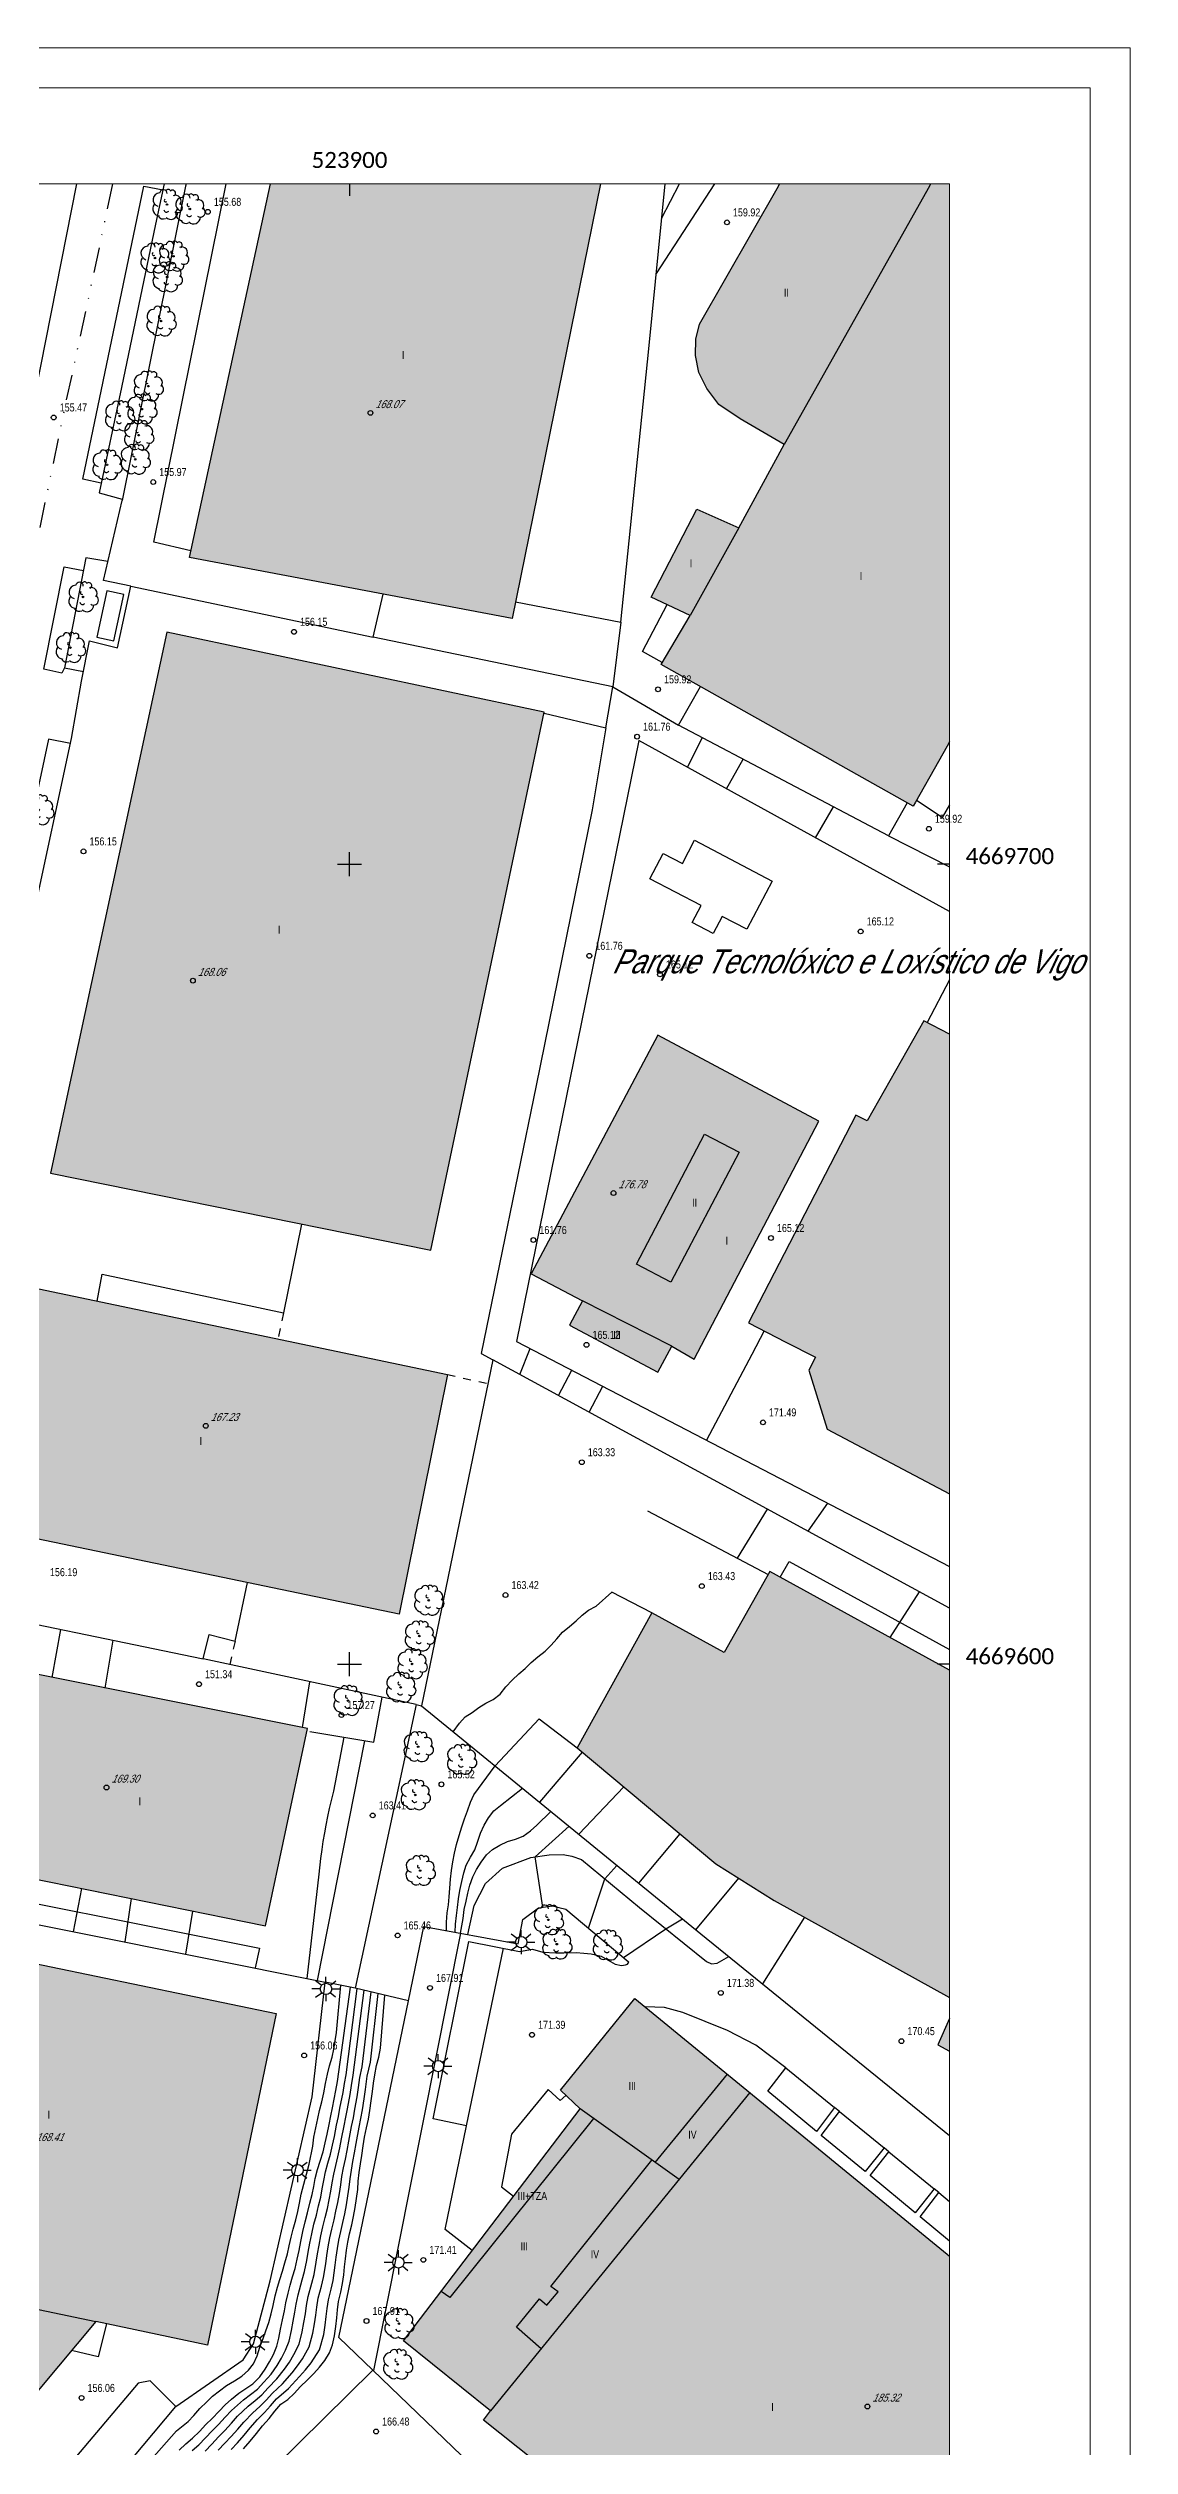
# Model space of a CAD drawing. Header units: metres. Extents: x 523239 to 523998, y 4669208 to 4669802.
# Drawn here: x 523862.3 to 523997.5, y 4669502.3 to 4669802 of the extents above; entities that cross this region are included whole.
import ezdxf
from ezdxf.enums import TextEntityAlignment as Align

# ---------------------------------------------------------------- set-up
doc = ezdxf.new("R2010")
doc.units = ezdxf.units.M
doc.header["$MEASUREMENT"] = 0
doc.linetypes.add('DISCONT', pattern=[2, 1, -1])
doc.linetypes.add('MORSE_D', pattern=[31.75, 12.7, -6.35, 0, -6.35, 0, -6.35])
for name, color, linetype in [('031006 Cota terreno', 9, 'Continuous'), ('031007 Cota edificio', 7, 'Continuous'), ('032011 Curva cada 1 m', 40, 'Continuous'), ('032015 Curva cada 5 m', 34, 'Continuous'), ('033006 Texto cota terreno', 9, 'Continuous'), ('033007 Texto cota edificio', 9, 'Continuous'), ('052004 Porche Tejavana', 7, 'Continuous'), ('052006 Division alturas', 9, 'Continuous'), ('052016 Cobertizo', 7, 'Continuous'), ('052019 Cubierta edificio auxiliar', 9, 'DISCONT'), ('052020 Edificacion alero', 2, 'Continuous'), ('052027 Edificacion por pie_alero', 2, 'Continuous'), ('052028 Edificacion pie nuevo', 2, 'Continuous'), ('053006 Texto altura edificio', 7, 'Continuous'), ('053009 Texto altura edificio predominante', 7, 'Continuous'), ('063004 Texto poligono industrial', 7, 'Continuous'), ('072004 Bordillo Acera', 1, 'Continuous'), ('072027 Pavimento', 9, 'Continuous'), ('082001 Valla Alambrada', 7, 'ALAMBRADA'), ('082002 Muro Tapia', 6, 'Continuous'), ('082003 Puerta', 7, 'Continuous'), ('092008 Monumento', 7, 'Continuous'), ('101001 Arbol', 3, 'Continuous'), ('102006 Seto', 3, 'SETO'), ('141002 Farola pie', 7, 'Continuous'), ('192009 Grandes aparcamientos', 9, 'Continuous'), ('202001 Eje Calle', 254, 'MORSE_D'), ('990001 Sombreados', 7, 'Continuous'), ('992007 Cuadricula', 7, 'Continuous'), ('993007 Textos cuadricula', 7, 'Continuous')]:
    doc.layers.add(name, color=color, linetype=linetype)
doc.layers.add('992006 Lineas cajetin', color=7, linetype='Continuous', lineweight=0)
doc.styles.add('Legend', font='calibri.ttf')
doc.styles.get("Standard").update_dxf_attribs({"font": 'arial.ttf'})
doc.linetypes.add('ALAMBRADA', pattern='A,3,[131,GEOGRAMA.SHX,S=0.5,R=0,X=0,Y=0],3', length=6)
doc.linetypes.add('SETO', pattern='A,0,-1.2,1,[135,GEOGRAMA.SHX,S=0.4,R=0,X=0.5,Y=-0.5],1', length=3.2)

# ---------------------------------------------------------------- blocks, each defined once
blk = doc.blocks.new('COTAP')
at = {"color": 0}
blk.add_circle((0, 0), 0.3, dxfattribs=at)
blk = doc.blocks.new('FAROLA')
at = {"color": 0}
for p, q in [((-0.71, 0), (-1.79, 0)), ((-1.26, 1.02), (-0.51, 0.49)), ((0, 0.71), (0, 1.51)), ((1.21, 0.98), (0.55, 0.45)), ((0.71, 0), (1.71, 0)), ((-1.3, -1.04), (-0.51, -0.48)), ((0, -0.71), (0, -1.51)), ((1.17, -1.04), (0.51, -0.49))]:
    blk.add_line(p, q, dxfattribs=at)
blk.add_circle((0, 0), 0.71, dxfattribs=at)
blk = doc.blocks.new('ARBOL')
at = {"color": 0}
blk.add_circle((0, 0), 0.0939, dxfattribs=at)
for centre, radius, start, end in [((-0.9, 0.61), 0.852, 92.28, 254.58), ((-0.45, 1.37), 0.48, 359.2878, 173.6078), ((-0.15, 0.51), 0.192, 119.14, 310.56), ((0.16, 1.55), 0.336, 23.1565, 160.4665), ((0.7, 1.41), 0.384, 301.578, 139.328), ((1.05, 0.46), 0.708, 319.8556, 114.7656), ((1.31, -0.4), 0.612, 235.5275, 62.0275), ((-0.89, -0.54), 0.888, 142.64, 266.54), ((-0.48, -1.08), 0.72, 213.78, 295.32), ((-0.06, -0.61), 0.336, 189.64, 323.88), ((0.48, -1), 0.852, 224.67, 0.24)]:
    blk.add_arc(centre, radius, start, end, dxfattribs=at)

msp = doc.modelspace()

# ---------------------------------------------------------------- hatches: boundary and pattern name
at = {"layer": '990001 Sombreados', "true_color": 0xafafaf}
for points in [[(523890.11, 4669785), (523931.35, 4669785), (523920.31, 4669730.71), (523880, 4669738.3)], [(523975, 4669785), (523975, 4669715.3), (523974.68, 4669714.73), (523973.61, 4669712.84), (523970.73, 4669707.74), (523970.44, 4669707.23), (523938.96, 4669724.95), (523942.56, 4669731.08), (523937.71, 4669733.37), (523943.39, 4669744.34), (523948.66, 4669742.01), (523954.33, 4669752.46), (523948.81, 4669755.65), (523946.16, 4669757.46), (523944.67, 4669759.45), (523943.66, 4669761.46), (523943.23, 4669763.55), (523943.28, 4669765.6), (523943.73, 4669767.5), (523953.6, 4669784.74), (523953.75, 4669785)], [(523910.17, 4669651.75), (523924.33, 4669718.97), (523877.15, 4669729), (523862.64, 4669661.37)], [(523975, 4669621.28), (523975, 4669678.73), (523971.79, 4669680.43), (523964.7, 4669667.92), (523963.26, 4669668.63), (523949.85, 4669642.67), (523954.54, 4669640.26), (523958.23, 4669638.36), (523957.41, 4669636.76), (523959.7, 4669629.39)], [(523943.07, 4669638.13), (523958.65, 4669667.86), (523938.53, 4669678.64), (523922.71, 4669648.81), (523929.11, 4669645.42), (523927.49, 4669642.36), (523938.54, 4669636.5), (523940.27, 4669639.75)], [(523858.57, 4669647.45), (523912.24, 4669636.21), (523906.2, 4669606.27), (523852.46, 4669617.43)], [(523894.74, 4669591.97), (523852.96, 4669600.33), (523847.68, 4669575.82), (523889.51, 4669567.29)], [(523890.83, 4669556.35), (523882.25, 4669514.92), (523868.28, 4669517.86), (523849.57, 4669495.52), (523844, 4669499.85), (523840.22, 4669503.53), (523837.04, 4669507.75), (523835.02, 4669511.84), (523832.8, 4669517.33), (523831.77, 4669521.55), (523831.46, 4669525.58), (523840.17, 4669566.87)], [(523975, 4669458.52), (523974.68, 4669458.78), (523969.83, 4669462.72), (523965.99, 4669457.92), (523938.64, 4669484.67), (523940.22, 4669486.82), (523916.73, 4669505.52), (523917.6, 4669506.69), (523906.75, 4669515.46), (523928.82, 4669544.44), (523926.35, 4669546.76), (523935.67, 4669558.23), (523974.68, 4669526.27), (523975, 4669526.01)]]:
    msp.add_hatch(color=253, dxfattribs=at).paths.add_polyline_path(points, flags=0)
h = msp.add_hatch(color=253, dxfattribs=at)
h.paths.add_polyline_path([(523975, 4669551.63), (523975, 4669555.73), (523973.52, 4669552.44)], flags=0)
h.paths.add_polyline_path([(523975, 4669599.26), (523952.55, 4669611.59), (523946.83, 4669601.48), (523937.77, 4669606.42), (523928.47, 4669589.54), (523945.8, 4669575.06), (523953.07, 4669570.49), (523975, 4669558.37)], flags=0)

# ---------------------------------------------------------------- linework, layer by layer
at = {"layer": '032011 Curva cada 1 m'}
for points, elevation in [([(523942.24, 4669712.08), (523944.07, 4669715.8)], 162), ([(523947.1, 4669709.41), (523949.19, 4669713.11)], 163), ([(523958.25, 4669703.28), (523960.5, 4669707.16)], 164), ([(523921.28, 4669636.23), (523922.57, 4669639.47)], 162), ([(523926.1, 4669633.6), (523927.77, 4669636.77)], 163), ([(523929.94, 4669631.52), (523931.65, 4669634.75)], 164), ([(523948.49, 4669613.25), (523952.24, 4669619.39)], 164), ([(523912.97, 4669591.56), (523913.74, 4669592.62), (523914.45, 4669593.41), (523915.34, 4669593.99), (523916.17, 4669594.59), (523917.04, 4669595.14), (523917.95, 4669595.6), (523918.83, 4669596.25), (523919.55, 4669597.16), (523920.34, 4669598.02), (523921.16, 4669598.79), (523921.97, 4669599.45), (523922.69, 4669600.2), (523923.54, 4669600.93), (523924.44, 4669601.63), (523925.21, 4669602.37), (523925.89, 4669603.16), (523926.63, 4669604.01), (523927.5, 4669604.72), (523928.33, 4669605.41), (523929.09, 4669606.14), (523929.88, 4669606.77), (523930.83, 4669607.28), (523932.78, 4669609.01)], 164), ([(523862.85, 4669598.35), (523863.93, 4669604.34)], 153), ([(523869.46, 4669597.03), (523870.46, 4669603)], 152), ([(523894.7, 4669560.74), (523896.21, 4669573.77), (523896.41, 4669575.72), (523896.58, 4669576.83), (523896.72, 4669577.85), (523896.92, 4669578.92), (523897.1, 4669579.91), (523897.27, 4669580.97), (523897.5, 4669581.99), (523897.77, 4669583.13), (523898.03, 4669584.13), (523899.33, 4669590.88)], 163), ([(523912.13, 4669566.71), (523912.12, 4669567.76), (523912.21, 4669568.93), (523912.35, 4669569.95), (523912.45, 4669570.95), (523912.54, 4669572.03), (523912.64, 4669573.13), (523912.73, 4669574.23), (523912.91, 4669575.31), (523913.14, 4669576.38), (523913.36, 4669577.47), (523913.69, 4669578.6), (523914.04, 4669579.7), (523914.39, 4669580.69), (523914.76, 4669581.69), (523915.14, 4669582.75), (523915.54, 4669583.67), (523918.19, 4669587.31)], 166), ([(523923.77, 4669582.75), (523929.11, 4669589.01)], 166), ([(523913.2, 4669566.51), (523913.26, 4669567.53), (523913.35, 4669568.62), (523913.49, 4669569.62), (523913.63, 4669570.69), (523913.79, 4669571.72), (523914.04, 4669572.84), (523914.27, 4669573.92), (523914.58, 4669574.89), (523915.14, 4669575.9), (523915.68, 4669576.79), (523916, 4669577.78), (523916.38, 4669578.88), (523916.83, 4669579.88), (523917.37, 4669580.79), (523918.04, 4669581.67), (523918.87, 4669582.35), (523921.6, 4669584.52)], 167), ([(523928.66, 4669578.76), (523934.3, 4669584.67)], 167), ([(523913.89, 4669566.38), (523914.19, 4669568.24), (523914.34, 4669569.36), (523914.58, 4669570.38), (523914.8, 4669571.41), (523915.05, 4669572.38), (523915.4, 4669573.42), (523915.85, 4669574.34), (523916.44, 4669575.28), (523917.1, 4669576.18), (523917.86, 4669576.84), (523918.79, 4669577.38), (523919.76, 4669577.84), (523920.76, 4669578.14), (523921.69, 4669578.51), (523922.61, 4669579.2), (523923.41, 4669579.87), (523925.17, 4669581.61)], 168), ([(523924.18, 4669569.63), (523923.2, 4669575.94), (523927.45, 4669579.75)], 169), ([(523936.14, 4669572.66), (523941.32, 4669578.8)], 168), ([(523943.27, 4669566.83), (523948.65, 4669573.27)], 169), ([(523871.94, 4669565.29), (523872.75, 4669570.71)], 161), ([(523879.55, 4669563.77), (523880.43, 4669569.14)], 162), ([(523934.23, 4669563.37), (523939.53, 4669566.94), (523941.63, 4669568.17)], 171), ([(523873.38, 4669498.52), (523878.39, 4669504.19), (523879.84, 4669505.36), (523880.53, 4669506.11), (523881.3, 4669507), (523882.15, 4669507.81), (523882.89, 4669508.53), (523883.76, 4669509.21), (523884.63, 4669509.88), (523885.61, 4669510.44), (523886.53, 4669511.01), (523887.38, 4669511.77), (523888.02, 4669512.57), (523888.44, 4669513.59), (523888.79, 4669514.66), (523889.2, 4669515.74), (523889.54, 4669516.71), (523889.9, 4669517.72), (523890.2, 4669518.82), (523890.46, 4669519.85), (523890.72, 4669521.05), (523891.01, 4669522.15), (523891.31, 4669523.11), (523891.63, 4669524.14), (523891.93, 4669525.18), (523892.25, 4669526.31), (523892.45, 4669527.32), (523892.7, 4669528.38), (523892.96, 4669529.4), (523893.27, 4669530.57), (523893.53, 4669531.61), (523893.75, 4669532.66), (523893.95, 4669533.76), (523894.95, 4669537.53), (523895.4, 4669539.78), (523895.56, 4669540.88), (523895.78, 4669542.06), (523896.03, 4669543.23), (523896.25, 4669544.23), (523896.54, 4669545.31), (523896.79, 4669546.45), (523896.99, 4669547.61), (523897.23, 4669548.79), (523897.5, 4669549.8), (523897.85, 4669550.9), (523898.03, 4669551.88), (523898.19, 4669552.94), (523898.39, 4669553.97), (523898.93, 4669559.89)], 159), ([(523880.35, 4669501.74), (523881.16, 4669502.46), (523882.02, 4669503.33), (523882.83, 4669504.2), (523883.61, 4669504.99), (523884.47, 4669505.9), (523885.23, 4669506.73), (523886.74, 4669508.07), (523887.62, 4669508.72), (523888.48, 4669509.4), (523889.31, 4669510.26), (523890.19, 4669511.29), (523890.96, 4669512.38), (523891.49, 4669513.27), (523891.98, 4669514.26), (523892.44, 4669515.41), (523892.74, 4669516.75), (523892.96, 4669517.91), (523893.18, 4669519.01), (523893.34, 4669520.01), (523893.59, 4669521.2), (523894.09, 4669523.05), (523894.39, 4669524.11), (523894.65, 4669525.47), (523894.85, 4669526.53), (523895.05, 4669527.64), (523895.29, 4669528.83), (523895.56, 4669530.02), (523895.86, 4669531.15), (523896.14, 4669532.33), (523896.4, 4669533.4), (523896.6, 4669534.45), (523896.78, 4669535.47), (523897.01, 4669536.58), (523897.31, 4669537.63), (523897.63, 4669538.76), (523897.88, 4669539.89), (523898.11, 4669540.99), (523898.38, 4669542.41), (523898.62, 4669543.49), (523898.8, 4669544.51), (523899.19, 4669546.46), (523899.37, 4669547.61), (523899.58, 4669548.7), (523900.97, 4669559.46)], 161), ([(523881.96, 4669501.66), (523882.81, 4669502.55), (523883.62, 4669503.43), (523884.4, 4669504.23), (523885.25, 4669505.15), (523886.01, 4669506.02), (523887.33, 4669507.26), (523888.2, 4669507.97), (523889.03, 4669508.71), (523889.83, 4669509.58), (523890.91, 4669510.69), (523891.89, 4669511.92), (523892.5, 4669512.79), (523893.05, 4669513.74), (523893.7, 4669515.04), (523894.09, 4669516.58), (523894.29, 4669517.75), (523894.49, 4669518.83), (523894.63, 4669519.84), (523894.85, 4669520.99), (523895.29, 4669522.67), (523895.57, 4669523.73), (523895.83, 4669525.28), (523896.01, 4669526.32), (523896.19, 4669527.42), (523896.42, 4669528.57), (523896.67, 4669529.71), (523896.96, 4669530.85), (523897.23, 4669531.99), (523897.47, 4669533.08), (523897.67, 4669534.15), (523897.84, 4669535.19), (523898.03, 4669536.28), (523898.29, 4669537.35), (523898.56, 4669538.46), (523898.79, 4669539.57), (523899.01, 4669540.69), (523899.32, 4669542.33), (523899.56, 4669543.4), (523899.74, 4669544.45), (523900.07, 4669546.21), (523900.25, 4669547.36), (523900.46, 4669548.66), (523901.83, 4669559.26)], 162), ([(523883.59, 4669501.76), (523884.42, 4669502.65), (523885.19, 4669503.47), (523886.04, 4669504.41), (523886.8, 4669505.3), (523887.93, 4669506.44), (523888.79, 4669507.22), (523889.57, 4669508.02), (523890.36, 4669508.89), (523891.64, 4669510.08), (523892.83, 4669511.46), (523893.5, 4669512.32), (523894.12, 4669513.21), (523894.97, 4669514.68), (523895.43, 4669516.41), (523895.63, 4669517.58), (523895.79, 4669518.66), (523895.91, 4669519.66), (523896.1, 4669520.78), (523896.5, 4669522.28), (523896.76, 4669523.35), (523897.02, 4669525.08), (523897.18, 4669526.12), (523897.34, 4669527.21), (523897.55, 4669528.3), (523897.79, 4669529.41), (523898.07, 4669530.55), (523898.31, 4669531.66), (523898.55, 4669532.75), (523898.73, 4669533.85), (523898.9, 4669534.92), (523899.05, 4669535.99), (523899.26, 4669537.06), (523899.5, 4669538.16), (523899.71, 4669539.25), (523899.91, 4669540.4), (523900.25, 4669542.24), (523900.49, 4669543.32), (523900.67, 4669544.38), (523900.96, 4669545.95), (523901.12, 4669547.1), (523901.29, 4669548.36), (523901.6, 4669549.68), (523902.7, 4669559.05)], 163), ([(523885.21, 4669501.88), (523885.98, 4669502.71), (523886.82, 4669503.66), (523887.58, 4669504.59), (523888.52, 4669505.63), (523889.37, 4669506.47), (523890.12, 4669507.33), (523890.88, 4669508.21), (523892.36, 4669509.48), (523893.76, 4669511), (523894.51, 4669511.84), (523895.19, 4669512.69), (523896.23, 4669514.31), (523896.78, 4669516.24), (523896.96, 4669517.42), (523897.1, 4669518.48), (523897.2, 4669519.49), (523897.36, 4669520.57), (523897.7, 4669521.9), (523897.94, 4669522.97), (523898.2, 4669524.89), (523898.34, 4669525.91), (523898.48, 4669526.99), (523898.68, 4669528.04), (523898.9, 4669529.1), (523899.17, 4669530.25), (523899.4, 4669531.32), (523899.62, 4669532.43), (523899.8, 4669533.55), (523899.96, 4669534.64), (523900.07, 4669535.69), (523900.24, 4669536.78), (523900.43, 4669537.86), (523900.62, 4669538.93), (523900.81, 4669540.1), (523901.19, 4669542.16), (523901.43, 4669543.23), (523901.61, 4669544.32), (523901.84, 4669545.7), (523902, 4669546.85), (523902.22, 4669548.53), (523902.63, 4669550.29), (523903.56, 4669558.85)], 164)]:
    msp.add_lwpolyline(points, dxfattribs=dict(at, elevation=elevation))
at = {"layer": '032015 Curva cada 5 m'}
for points, elevation in [([(523957.33, 4669616.62), (523959.76, 4669620.13)], 165), ([(523967.56, 4669603.35), (523971.23, 4669609.06)], 165), ([(523918.19, 4669587.3), (523923.69, 4669593.18)], 165), ([(523929.85, 4669567.02), (523931.92, 4669573.18), (523933.42, 4669574.87)], 170), ([(523865.5, 4669566.58), (523866.54, 4669571.97)], 160), ([(523951.64, 4669560.04), (523956.89, 4669568.38)], 170), ([(523878.72, 4669501.76), (523879.55, 4669502.58), (523880.36, 4669503.26), (523881.24, 4669504.12), (523882.03, 4669504.98), (523882.82, 4669505.75), (523883.69, 4669506.64), (523884.44, 4669507.44), (523885.23, 4669508.14), (523886.15, 4669508.89), (523887.03, 4669509.47), (523887.93, 4669510.09), (523888.78, 4669510.95), (523889.47, 4669511.89), (523890.02, 4669512.84), (523890.48, 4669513.74), (523890.91, 4669514.78), (523891.17, 4669515.78), (523891.39, 4669516.92), (523891.62, 4669518.08), (523891.87, 4669519.18), (523892.06, 4669520.18), (523892.33, 4669521.41), (523892.58, 4669522.42), (523892.88, 4669523.44), (523893.2, 4669524.49), (523893.47, 4669525.66), (523893.69, 4669526.74), (523893.91, 4669527.86), (523894.16, 4669529.1), (523894.45, 4669530.32), (523894.75, 4669531.45), (523895.05, 4669532.66), (523895.33, 4669533.72), (523895.54, 4669534.75), (523895.72, 4669535.74), (523895.99, 4669536.87), (523896.33, 4669537.91), (523896.69, 4669539.06), (523896.96, 4669540.21), (523897.21, 4669541.29), (523897.45, 4669542.5), (523897.68, 4669543.57), (523897.86, 4669544.58), (523898.08, 4669545.64), (523898.31, 4669546.71), (523898.5, 4669547.86), (523900.11, 4669559.66)], 160), ([(523886.77, 4669501.95), (523887.6, 4669502.92), (523888.37, 4669503.88), (523889.11, 4669504.81), (523889.96, 4669505.72), (523890.67, 4669506.64), (523891.41, 4669507.52), (523892.29, 4669508.1), (523893.08, 4669508.88), (523893.88, 4669509.75), (523894.7, 4669510.54), (523895.52, 4669511.37), (523896.26, 4669512.17), (523896.92, 4669512.98), (523897.5, 4669513.94), (523897.88, 4669514.94), (523898.13, 4669516.07), (523898.3, 4669517.25), (523898.41, 4669518.31), (523898.48, 4669519.32), (523898.62, 4669520.36), (523898.91, 4669521.51), (523899.13, 4669522.59), (523899.28, 4669523.68), (523899.38, 4669524.7), (523899.5, 4669525.7), (523899.62, 4669526.77), (523899.81, 4669527.77), (523900.01, 4669528.8), (523900.28, 4669529.95), (523900.49, 4669530.99), (523900.69, 4669532.11), (523900.86, 4669533.25), (523901.02, 4669534.37), (523901.09, 4669535.4), (523901.22, 4669536.5), (523901.37, 4669537.56), (523901.54, 4669538.61), (523901.71, 4669539.8), (523901.87, 4669540.89), (523902.12, 4669542.07), (523902.37, 4669543.15), (523902.55, 4669544.25), (523902.72, 4669545.45), (523902.87, 4669546.6), (523903, 4669547.63), (523903.15, 4669548.7), (523903.39, 4669549.87), (523903.66, 4669550.9), (523903.89, 4669552.04), (523904.42, 4669558.65)], 165)]:
    msp.add_lwpolyline(points, dxfattribs=dict(at, elevation=elevation))
at = {"layer": '052004 Porche Tejavana', "flags": 128}
for points in [[(523920.73, 4669732.77), (523933.9, 4669730.25), (523932.9, 4669722.17), (523902.95, 4669728.38), (523904.21, 4669733.74)], [(523939.09, 4669725.18), (523936.63, 4669726.58), (523939.7, 4669732.43)], [(523969.68, 4669707.66), (523967.37, 4669703.55), (523941.11, 4669717.36), (523943.86, 4669722.19)], [(523924.31, 4669718.87), (523932.05, 4669717.05)], [(523932.05, 4669717.05), (523930.34, 4669706.77), (523923.31, 4669672.33), (523916.45, 4669638.85), (523917.91, 4669638.06)], [(523975, 4669707.42), (523974.08, 4669705.83), (523970.84, 4669707.94)], [(523894, 4669655.02), (523891.73, 4669643.91)], [(523868.47, 4669645.38), (523869.07, 4669648.76), (523891.73, 4669643.91)], [(523917.91, 4669638.06), (523909.26, 4669596.01)], [(523908.31, 4669594.96), (523881.71, 4669600.68), (523882.45, 4669603.7), (523885.69, 4669602.88), (523887.27, 4669610.2)], [(523909.26, 4669596.01), (523909.01, 4669594.8)], [(523908.31, 4669594.96), (523909.01, 4669594.8)], [(523869.62, 4669517.58), (523868.58, 4669513.45), (523865.25, 4669514.24)], [(523821.36, 4669506.45), (523825.02, 4669495.12), (523827.2, 4669492.35), (523832.05, 4669488.63), (523841.05, 4669483.06), (523852.66, 4669476.71), (523878.29, 4669507.25), (523875.08, 4669510.44), (523873.58, 4669510.15), (523851.34, 4669483.88), (523838.23, 4669491.09), (523834.12, 4669493.83), (523831.93, 4669495.76), (523829.95, 4669497.54), (523829.09, 4669500.16), (523826.49, 4669508), (523821.36, 4669506.45)]]:
    msp.add_lwpolyline(points, dxfattribs=at)
at = {"layer": '052006 Division alturas', "flags": 128}
for points in [[(523972.63, 4669785), (523972.49, 4669784.74), (523954.33, 4669752.46)], [(523948.66, 4669742.01), (523942.56, 4669731.08)], [(523935.86, 4669650.02), (523944.38, 4669666.24), (523948.69, 4669663.98), (523940.16, 4669647.75), (523935.86, 4669650.02)], [(523940.27, 4669639.75), (523929.11, 4669645.42)], [(523938.21, 4669537.74), (523947.22, 4669548.77)], [(523950.04, 4669546.46), (523917.6, 4669506.69)], [(523930.51, 4669543.23), (523912.54, 4669520.85), (523911.44, 4669521.62)], [(523941.19, 4669535.61), (523928.82, 4669544.44)], [(523923.94, 4669514.46), (523920.87, 4669517.15), (523923.74, 4669520.69), (523924.68, 4669519.89), (523926.08, 4669521.58), (523925.15, 4669522.25), (523937.8, 4669538.03)], [(523831.46, 4669525.58), (523868.28, 4669517.86)]]:
    msp.add_lwpolyline(points, dxfattribs=at)
at = {"layer": '052016 Cobertizo', "flags": 128}
msp.add_lwpolyline([(523869.65, 4669734.17), (523868.4, 4669728.38), (523870.54, 4669727.92), (523871.78, 4669733.71), (523869.65, 4669734.17)], dxfattribs=at)
at = {"layer": '052019 Cubierta edificio auxiliar', "flags": 128}
for points in [[(523891.73, 4669643.91), (523891.06, 4669640.65)], [(523912.24, 4669636.21), (523917.3, 4669635.08)], [(523885.69, 4669602.88), (523885.06, 4669599.96)]]:
    msp.add_lwpolyline(points, dxfattribs=at)
at = {"layer": '052020 Edificacion alero', "flags": 128}
for points in [[(523975, 4669678.73), (523971.79, 4669680.43), (523964.7, 4669667.92), (523963.26, 4669668.63), (523949.85, 4669642.67), (523954.54, 4669640.26), (523958.23, 4669638.36), (523957.41, 4669636.76), (523959.7, 4669629.39), (523975, 4669621.28)], [(523943.07, 4669638.13), (523958.65, 4669667.86), (523938.53, 4669678.64), (523922.71, 4669648.81), (523929.11, 4669645.42), (523927.49, 4669642.36), (523938.54, 4669636.5), (523940.27, 4669639.75), (523943.07, 4669638.13)], [(523975, 4669599.26), (523952.55, 4669611.59), (523946.83, 4669601.48), (523937.77, 4669606.42), (523928.47, 4669589.54), (523945.8, 4669575.06), (523953.07, 4669570.49), (523975, 4669558.37)], [(523894.74, 4669591.97), (523852.96, 4669600.33), (523847.68, 4669575.82), (523889.51, 4669567.29), (523894.74, 4669591.97)], [(523975, 4669555.73), (523973.52, 4669552.44), (523975, 4669551.63)]]:
    msp.add_lwpolyline(points, dxfattribs=at)
at = {"layer": '052027 Edificacion por pie_alero', "flags": 128}
for points in [[(523975, 4669715.3), (523974.68, 4669714.73), (523973.61, 4669712.84), (523970.73, 4669707.74), (523970.44, 4669707.23), (523938.96, 4669724.95), (523942.56, 4669731.08), (523937.71, 4669733.37), (523943.39, 4669744.34), (523948.66, 4669742.01), (523954.33, 4669752.46), (523948.81, 4669755.65), (523946.16, 4669757.46), (523944.67, 4669759.45), (523943.66, 4669761.46), (523943.23, 4669763.55), (523943.28, 4669765.6), (523943.73, 4669767.5), (523953.6, 4669784.74), (523953.75, 4669785)], [(523910.17, 4669651.75), (523924.33, 4669718.97), (523877.15, 4669729), (523862.64, 4669661.37), (523910.17, 4669651.75)], [(523858.57, 4669647.45), (523912.24, 4669636.21), (523906.2, 4669606.27), (523852.46, 4669617.43), (523858.57, 4669647.45)], [(523890.83, 4669556.35), (523882.25, 4669514.92), (523868.28, 4669517.86), (523849.57, 4669495.52), (523844, 4669499.85), (523840.22, 4669503.53), (523837.04, 4669507.75), (523835.02, 4669511.84), (523832.8, 4669517.33), (523831.77, 4669521.55), (523831.46, 4669525.58), (523840.17, 4669566.87), (523890.83, 4669556.35)], [(523975, 4669458.52), (523974.68, 4669458.78), (523969.83, 4669462.72), (523965.99, 4669457.92), (523938.64, 4669484.67), (523940.22, 4669486.82), (523916.73, 4669505.52), (523917.6, 4669506.69), (523906.75, 4669515.46), (523928.82, 4669544.44), (523926.35, 4669546.76), (523935.67, 4669558.23), (523974.68, 4669526.27)], [(523974.68, 4669526.27), (523975, 4669526.01)]]:
    msp.add_lwpolyline(points, dxfattribs=at)
at = {"layer": '052028 Edificacion pie nuevo', "flags": 128}
msp.add_lwpolyline([(523931.35, 4669785), (523920.31, 4669730.71), (523880, 4669738.3), (523890.11, 4669785)], dxfattribs=at)
at = {"layer": '072004 Bordillo Acera', "flags": 128}
for points in [[(523876.85, 4669785), (523875.75, 4669779.96), (523871.5, 4669759.55), (523868.72, 4669746.4), (523871.6, 4669745.6)], [(523939.01, 4669780.68), (523941.26, 4669785)], [(523869.8, 4669737.8), (523867.06, 4669738.29), (523864.38, 4669724.55), (523866.76, 4669724.09)], [(523865.14, 4669715.07), (523862.38, 4669715.62), (523857.81, 4669694.11), (523860.52, 4669693.54)], [(523975, 4669527.9), (523971.3, 4669530.95), (523973.66, 4669533.97), (523973.06, 4669534.46), (523970.7, 4669531.45), (523965.06, 4669536.1), (523967.4, 4669539.08), (523966.8, 4669539.57), (523964.46, 4669536.59), (523958.96, 4669541.12), (523961.22, 4669544.12), (523960.62, 4669544.61), (523958.36, 4669541.61), (523952.26, 4669546.64), (523954.53, 4669549.58), (523950.76, 4669552.4), (523947.26, 4669554.21), (523941.65, 4669556.47), (523939.35, 4669557.09), (523936.96, 4669557.17)]]:
    msp.add_lwpolyline(points, dxfattribs=at)
at = {"layer": '072027 Pavimento', "flags": 128}
for points in [[(523914.8, 4669566.22), (523915.58, 4669569.84), (523916.99, 4669572.6), (523919.1, 4669574.52), (523922.64, 4669575.86), (523924.97, 4669576.2), (523926.7, 4669576.21), (523927.78, 4669576.02), (523929, 4669575.61), (523936.24, 4669569.59), (523944.6, 4669562.86), (523945.25, 4669562.57), (523945.93, 4669562.64), (523947.4, 4669563.48)], [(523915.33, 4669526.72), (523911.95, 4669529.36), (523914.63, 4669542.33), (523910.44, 4669543.17), (523914.93, 4669565.34), (523921.24, 4669564.11), (523922.87, 4669564.39), (523924.17, 4669564.03), (523925.77, 4669563.94), (523926.8, 4669563.93), (523928.34, 4669563.99), (523929.29, 4669563.9), (523930.2, 4669563.82), (523931.46, 4669563.52), (523933.21, 4669562.53), (523933.99, 4669562.37), (523934.51, 4669562.42), (523934.76, 4669562.52), (523934.89, 4669562.75), (523934.84, 4669562.86)], [(523927.03, 4669546.12), (523926.31, 4669545.46), (523924.83, 4669546.85), (523920.25, 4669541.28), (523919.01, 4669534.7), (523920.5, 4669533.52)]]:
    msp.add_lwpolyline(points, dxfattribs=at)
at = {"layer": '082001 Valla Alambrada', "flags": 128}
for points in [[(523879.57, 4669785), (523879.52, 4669784.74), (523871.57, 4669745.45)], [(523975, 4669607.01), (523917.91, 4669638.06)]]:
    msp.add_lwpolyline(points, dxfattribs=at)
at = {"layer": '082002 Muro Tapia', "flags": 128}
for points in [[(523933.9, 4669730.25), (523937.41, 4669764.39), (523939.43, 4669785)], [(523866.52, 4669722.86), (523867.5, 4669727.89), (523871.02, 4669727.03), (523872.66, 4669734.72)], [(523872.66, 4669734.72), (523869.25, 4669735.43)], [(523872.66, 4669734.72), (523902.95, 4669728.38)], [(523932.05, 4669717.05), (523932.9, 4669722.17), (523941.11, 4669717.36)], [(523860.48, 4669693.36), (523865.27, 4669715.7)], [(523975, 4669694.06), (523936.15, 4669715.43), (523920.88, 4669640.35), (523975, 4669612.21)], [(523967.37, 4669703.55), (523975, 4669699.64)], [(523975, 4669685.52), (523972.2, 4669680.22)], [(523951.82, 4669641.66), (523950.28, 4669638.73), (523944.62, 4669628.01)], [(523937.26, 4669619.18), (523952.34, 4669611.22)], [(523937.77, 4669606.42), (523932.78, 4669609.01)], [(523848.65, 4669607.49), (523881.71, 4669600.68)], [(523895, 4669597.82), (523894.08, 4669592.1)], [(523895.04, 4669591.6), (523895.03, 4669591.6), (523903.02, 4669590.26), (523904.1, 4669595.87)], [(523908.31, 4669594.96), (523900.69, 4669559.54)], [(523923.69, 4669593.18), (523928.47, 4669589.54)], [(523833.7, 4669566.06), (523835.02, 4669572.68), (523896.97, 4669560.28)], [(523907.36, 4669557.95), (523909.28, 4669567.24), (523921.09, 4669565.05), (523921.67, 4669568.12), (523923.63, 4669569.56), (523925.38, 4669569.79), (523926.17, 4669569.6), (523927.03, 4669569.38), (523934.84, 4669562.86)], [(523913.89, 4669566.38), (523902.98, 4669511.72)], [(523878.29, 4669507.25), (523886.69, 4669513.05), (523888.02, 4669515.08), (523890.1, 4669522.95), (523895.32, 4669545.93), (523896.97, 4669560.28)], [(523900.69, 4669559.54), (523896.97, 4669560.28)], [(523902.91, 4669511.79), (523898.66, 4669515.88), (523907.36, 4669557.95)], [(523907.36, 4669557.95), (523900.69, 4669559.54)], [(523857.33, 4669465.93), (523859.98, 4669469.42), (523902.91, 4669511.79)], [(523934.02, 4669481.81), (523902.91, 4669511.79)]]:
    msp.add_lwpolyline(points, dxfattribs=at)
at = {"layer": '082003 Puerta', "flags": 128}
for points in [[(523869.25, 4669735.43), (523871.57, 4669745.45)], [(523865.27, 4669715.7), (523866.52, 4669722.86)]]:
    msp.add_lwpolyline(points, dxfattribs=at)
at = {"layer": '092008 Monumento', "flags": 128}
msp.add_lwpolyline([(523952.81, 4669697.88), (523949.65, 4669691.85), (523946.56, 4669693.47), (523945.44, 4669691.34), (523942.83, 4669692.7), (523943.94, 4669694.82), (523937.54, 4669698.18), (523939.2, 4669701.34), (523941.61, 4669700.08), (523943.13, 4669702.99), (523952.81, 4669697.88)], dxfattribs=at)
at = {"layer": '102006 Seto', "flags": 128}
msp.add_lwpolyline([(523909.01, 4669594.8), (523943.9, 4669566.32), (523975, 4669541.1)], dxfattribs=at)
at = {"layer": '192009 Grandes aparcamientos', "flags": 128}
for points in [[(523865.86, 4669785), (523860.76, 4669759.05), (523856.01, 4669736.18), (523849.9, 4669707.1), (523844.9, 4669682.91), (523838.93, 4669654.32), (523834.45, 4669632.99), (523829.52, 4669633.9)], [(523868.98, 4669747.63), (523866.67, 4669748.13), (523874.3, 4669784.74), (523876.69, 4669784.27)], [(523880.18, 4669739.15), (523875.54, 4669740.22), (523884.59, 4669785)], [(523945.62, 4669785), (523938.33, 4669773.81)], [(523864.38, 4669724.55), (523864.03, 4669723.85), (523861.81, 4669724.37), (523864.33, 4669737.14), (523866.75, 4669736.7)], [(523953.84, 4669610.88), (523954.93, 4669612.84), (523975, 4669601.83)], [(523896.01, 4669560.48), (523901.91, 4669590.45)], [(523844.33, 4669570.82), (523844.91, 4669573.26), (523888.73, 4669564.51), (523888.19, 4669562.04)], [(523914.63, 4669542.33), (523919.26, 4669564.5)], [(523954.53, 4669549.58), (523960.62, 4669544.61)], [(523961.22, 4669544.12), (523966.8, 4669539.57)], [(523967.4, 4669539.08), (523973.06, 4669534.46)], [(523973.66, 4669533.97), (523975, 4669532.87)]]:
    msp.add_lwpolyline(points, dxfattribs=at)
at = {"layer": '202001 Eje Calle', "ltscale": 0.25, "flags": 128}
msp.add_lwpolyline([(523870.37, 4669785), (523867.56, 4669771.66), (523864.46, 4669757.35), (523854.01, 4669707.01), (523846.57, 4669671.61), (523838.21, 4669631.97), (523830.8, 4669596.49), (523822.05, 4669554.99)], dxfattribs=at)
at = {"layer": '992006 Lineas cajetin'}
for points in [[(523238.55, 4669802), (523997.55, 4669802), (523997.55, 4669208), (523238.55, 4669208)], [(523257.54, 4669797), (523992.55, 4669797), (523992.55, 4669275.32), (523257.54, 4669275.32)]]:
    msp.add_lwpolyline(points, close=True, dxfattribs=at)
for points in [[(523275, 4669785), (523975, 4669785)], [(523975, 4669785), (523975, 4669285)]]:
    msp.add_lwpolyline(points, dxfattribs=at)
at = {"layer": '992007 Cuadricula'}
for points in [[(523900, 4669785), (523900, 4669783.5)], [(523900, 4669698.5), (523900, 4669701.5)], [(523898.5, 4669700), (523901.5, 4669700)], [(523975, 4669700), (523973.5, 4669700)], [(523898.5, 4669600), (523901.5, 4669600)], [(523900, 4669598.5), (523900, 4669601.5)], [(523975, 4669600), (523973.5, 4669600)]]:
    msp.add_lwpolyline(points, dxfattribs=at)

# ---------------------------------------------------------------- block references
at = {"layer": '031006 Cota terreno'}
for p in [(523882.3, 4669781.52, 155.68), (523947.17, 4669780.2, 159.92), (523863.03, 4669755.82, 155.47), (523875.47, 4669747.75, 155.97), (523893.06, 4669729.03, 156.15), (523938.56, 4669721.84, 159.92), (523935.94, 4669715.93, 161.76), (523972.41, 4669704.42, 159.92), (523866.75, 4669701.59, 156.15), (523963.88, 4669691.59, 165.12), (523929.97, 4669688.54, 161.76), (523938.8, 4669686.21, 165.12), (523922.98, 4669653.02, 161.76), (523952.67, 4669653.27, 165.12), (523929.62, 4669639.92, 165.12), (523951.67, 4669630.23, 171.49), (523929.03, 4669625.25, 163.33), (523919.49, 4669608.65, 163.42), (523944.03, 4669609.77, 163.43), (523881.19, 4669597.51, 151.34), (523898.99, 4669593.65, 157.27), (523911.49, 4669584.99, 165.52), (523902.9, 4669581.11, 163.41), (523906.01, 4669566.11, 165.46), (523910.06, 4669559.55, 167.91), (523946.41, 4669558.93, 171.38), (523922.81, 4669553.69, 171.39), (523894.33, 4669551.11, 156.06), (523968.98, 4669552.9, 170.45), (523909.23, 4669525.56, 171.41), (523902.12, 4669517.92, 167.91), (523866.51, 4669508.31, 156.06), (523903.32, 4669504.11, 166.49)]:
    msp.add_blockref('COTAP', p, dxfattribs=at)
at = {"layer": '031007 Cota edificio'}
for p in [(523902.61, 4669756.39, 168.07), (523880.43, 4669685.43, 168.06), (523932.99, 4669658.89, 176.78), (523882.03, 4669629.8, 167.23), (523869.63, 4669584.6, 169.3), (523964.73, 4669507.24, 185.32)]:
    msp.add_blockref('COTAP', p, dxfattribs=at)
at = {"layer": '101001 Arbol'}
for p in [(523877.19, 4669782.43), (523880.04, 4669781.87), (523875.68, 4669775.75), (523878, 4669775.97), (523877.21, 4669773.38), (523876.45, 4669767.87), (523874.85, 4669759.73), (523871.28, 4669756.01), (523874.05, 4669756.86), (523873.65, 4669753.61), (523869.7, 4669749.9), (523873.22, 4669750.59), (523866.7, 4669733.39), (523865.11, 4669727.06), (523861.16, 4669706.77), (523909.9, 4669607.99), (523908.73, 4669603.53), (523907.82, 4669600.04), (523906.39, 4669597.11), (523899.82, 4669595.46), (523908.58, 4669589.69), (523914, 4669588.1), (523908.21, 4669583.67), (523908.83, 4669574.22), (523924.85, 4669568.06), (523925.91, 4669565.02), (523932.22, 4669564.91), (523906.17, 4669517.59), (523906.01, 4669512.51)]:
    msp.add_blockref('ARBOL', p, dxfattribs=at)
at = {"layer": '141002 Farola pie'}
for p in [(523921.47, 4669565.27), (523897.06, 4669559.42), (523911.08, 4669549.78), (523893.5, 4669536.77), (523906.11, 4669525.25), (523888.24, 4669515.32)]:
    msp.add_blockref('FAROLA', p, dxfattribs=at)

# ---------------------------------------------------------------- texts
at = {"layer": '033006 Texto cota terreno', "width": 0.8}
for s, p in [('155.68', (523883.05, 4669782.27, 155.68)), ('159.92', (523947.92, 4669780.95, 159.92)), ('155.47', (523863.78, 4669756.57, 155.47)), ('155.97', (523876.22, 4669748.5, 155.97)), ('156.15', (523893.81, 4669729.78, 156.15)), ('159.92', (523939.31, 4669722.59, 159.92)), ('161.76', (523936.69, 4669716.68, 161.76)), ('159.92', (523973.16, 4669705.17, 159.92)), ('156.15', (523867.5, 4669702.34, 156.15)), ('165.12', (523964.63, 4669692.34, 165.12)), ('161.76', (523930.72, 4669689.29, 161.76)), ('165.12', (523939.55, 4669686.96, 165.12)), ('161.76', (523923.73, 4669653.77, 161.76)), ('165.12', (523953.42, 4669654.02, 165.12)), ('165.12', (523930.37, 4669640.67, 165.12)), ('171.49', (523952.42, 4669630.98, 171.49)), ('163.33', (523929.78, 4669626, 163.33)), ('156.19', (523862.56, 4669611.01, 156.19)), ('163.43', (523944.78, 4669610.52, 163.43)), ('163.42', (523920.24, 4669609.4, 163.42)), ('151.34', (523881.94, 4669598.26, 151.34)), ('157.27', (523899.74, 4669594.4, 157.27)), ('165.52', (523912.24, 4669585.74, 165.52)), ('163.41', (523903.65, 4669581.86, 163.41)), ('165.46', (523906.76, 4669566.86, 165.46)), ('167.91', (523910.81, 4669560.3, 167.91)), ('171.38', (523947.16, 4669559.68, 171.38)), ('171.39', (523923.56, 4669554.44, 171.39)), ('170.45', (523969.73, 4669553.65, 170.45)), ('156.06', (523895.08, 4669551.86, 156.06)), ('171.41', (523909.98, 4669526.31, 171.41)), ('167.91', (523902.87, 4669518.67, 167.91)), ('156.06', (523867.26, 4669509.06, 156.06)), ('166.48', (523904.07, 4669504.86, 166.49))]:
    msp.add_text(s, height=1, dxfattribs=at).set_placement(p)
at = {"layer": '033007 Texto cota edificio', "oblique": 25, "width": 0.8}
for s, p in [('168.07', (523903.21, 4669756.99, 168.07)), ('168.06', (523881.03, 4669686.03, 168.06)), ('176.78', (523933.59, 4669659.49, 176.78)), ('167.23', (523882.63, 4669630.4, 167.23)), ('169.30', (523870.23, 4669585.2, 169.3)), ('168.41', (523860.8, 4669540.41, 168.41)), ('185.32', (523965.33, 4669507.84, 185.32))]:
    msp.add_text(s, height=1, dxfattribs=at).set_placement(p)
at = {"layer": '053006 Texto altura edificio', "width": 0.8}
for s, p in [('II', (523954.29, 4669770.9)), ('I', (523942.53, 4669737.07)), ('II', (523942.82, 4669657.2)), ('III', (523932.97, 4669640.66)), ('III', (523934.87, 4669546.81)), ('IV', (523942.33, 4669540.73)), ('III+TZA', (523921.01, 4669533.05)), ('III', (523921.37, 4669526.74)), ('IV', (523930.14, 4669525.77))]:
    msp.add_text(s, height=1, dxfattribs=at).set_placement(p)
at = {"layer": '053009 Texto altura edificio predominante', "width": 0.8}
for p in [(523906.55, 4669763.14), (523947.01, 4669652.43), (523873.64, 4669582.37)]:
    msp.add_text('I', height=1, dxfattribs=at).set_placement(p)
for p in [(523963.76, 4669735.52), (523891.06, 4669691.31), (523881.27, 4669627.42), (523862.26, 4669543.2), (523952.7, 4669506.67)]:
    msp.add_text('I', height=1, rotation=359.99, dxfattribs=at).set_placement(p)
at = {"layer": '063004 Texto poligono industrial', "oblique": 25, "width": 0.8}
msp.add_text('Parque Tecnolóxico e Loxístico de Vigo', height=3, rotation=359.99, dxfattribs=at).set_placement((523932.74, 4669686.35))
at = {"layer": '993007 Textos cuadricula', "style": 'Legend'}
msp.add_text('523900', height=2, dxfattribs=at).set_placement((523900, 4669787), align=Align.CENTER)
for s, p in [('4669700', (523977, 4669700)), ('4669600', (523977, 4669600))]:
    msp.add_text(s, height=2, dxfattribs=at).set_placement(p)

doc.saveas('drawing.dxf')
